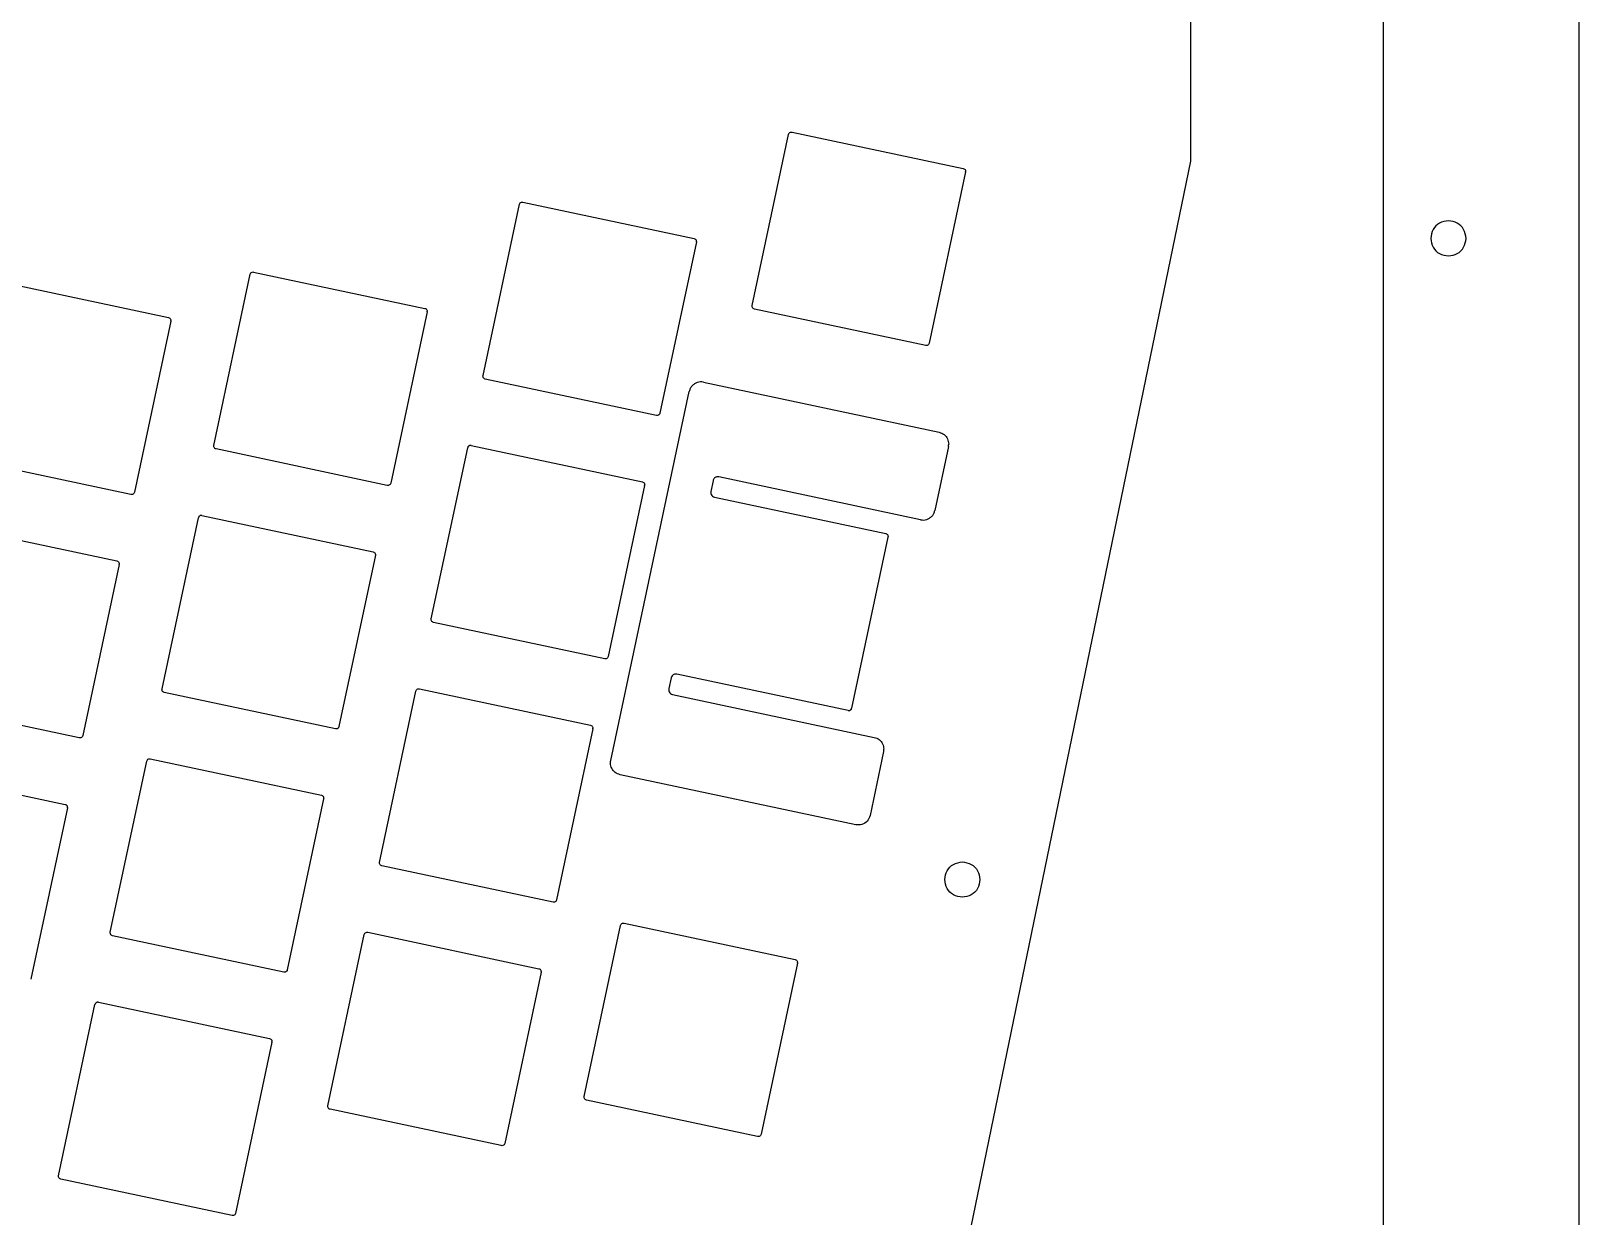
# Model space of a CAD drawing. Extents: x 0 to 594, y 2 to 599.
# Drawn here: x 475.6 to 594.1, y 297.3 to 388 of the extents above; entities that cross this region are included whole.
import ezdxf

# ---------------------------------------------------------------- set-up
doc = ezdxf.new("R2010")
doc.units = 0
doc.layers.add('cutting', color=7, linetype='CONTINUOUS')

msp = doc.modelspace()

# ---------------------------------------------------------------- linework, layer by layer
at = {"layer": 'cutting', "color": 5}
for points in [[(579.1209, 595.17068), (579.1209, 240.15718)], [(594.11778, 240.15718), (594.11778, 595.17068)], [(564.371361, 398.0307), (564.371361, 378.03486), (547.372881, 295.59034)], [(530.830211, 366.97681), (533.615691, 380.08129)], [(533.882281, 380.25455), (546.986751, 377.46908)], [(547.160181, 377.20248), (544.374701, 364.098)], [(510.220411, 361.62184), (513.005891, 374.72615)], [(513.272671, 374.89957), (526.376981, 372.1141)], [(526.550411, 371.84734), (523.764931, 358.74303)], [(473.043041, 368.84711), (486.147511, 366.06164)], [(489.610641, 356.26686), (492.396121, 369.37117)], [(492.662871, 369.5446), (505.767211, 366.75913)], [(505.940611, 366.49236), (503.155131, 353.38805)], [(544.107951, 363.92458), (531.003481, 366.71005)], [(486.320761, 365.79487), (483.535301, 352.69039)], [(523.498181, 358.5696), (510.393841, 361.35507)], [(520.000921, 332.16207), (526.003251, 360.40115)], [(527.100111, 361.11362), (545.133291, 357.28046)], [(502.888381, 353.21463), (489.784071, 356.0001)], [(506.260601, 342.99189), (509.046081, 356.09637)], [(509.312651, 356.26979), (522.417141, 353.48432)], [(545.845761, 356.1836), (544.806421, 351.29396)], [(483.268681, 352.51714), (470.164211, 355.30261)], [(522.590391, 353.21756), (519.805101, 340.11308)], [(527.827931, 353.57405), (527.653801, 352.75446)], [(543.709541, 350.58166), (528.272771, 353.86286)], [(527.942441, 352.30979), (541.046931, 349.52432)], [(488.702881, 350.91482), (501.807371, 348.12935)], [(469.083181, 350.21716), (482.187491, 347.43186)], [(485.650831, 337.63691), (488.436311, 350.74139)], [(541.220161, 349.25773), (538.434861, 336.15325)], [(501.980621, 347.86258), (499.195331, 334.7581)], [(482.360921, 347.1651), (479.575441, 334.06061)], [(519.538351, 339.93982), (506.433851, 342.72529)], [(524.618981, 338.47665), (524.444671, 337.65706)], [(538.168111, 335.97982), (525.063641, 338.76529)], [(479.308691, 333.88736), (466.204221, 336.67283)], [(498.928571, 334.58485), (485.824051, 337.37032)], [(502.300581, 324.36211), (505.086061, 337.46659)], [(505.352841, 337.63984), (518.457311, 334.85437)], [(524.733491, 337.21239), (540.170261, 333.93119)], [(518.630591, 334.58778), (515.845111, 321.4833)], [(481.690811, 319.00713), (484.476291, 332.11161)], [(484.743041, 332.28487), (497.847541, 329.4994)], [(540.882571, 332.83433), (539.843241, 327.94469)], [(465.123211, 331.58738), (478.227681, 328.80191)], [(538.746381, 327.23222), (520.713231, 331.06538)], [(478.400931, 328.53532), (475.615631, 315.43084)], [(498.020791, 329.2328), (495.235311, 316.12832)], [(515.578331, 321.31004), (502.474021, 324.09534)], [(498.340781, 305.73233), (501.126231, 318.83681)], [(501.392821, 319.01006), (514.497291, 316.22459)], [(517.960481, 306.42981), (520.745931, 319.5343)], [(521.012711, 319.70755), (534.117181, 316.92225)], [(494.968711, 315.95507), (481.864251, 318.74037)], [(534.290431, 316.65548), (531.504971, 303.551)], [(514.670731, 315.95783), (511.885271, 302.85352)], [(477.731001, 300.37735), (480.516481, 313.48184)], [(480.783051, 313.65509), (493.887521, 310.86962)], [(494.060961, 310.60302), (491.275501, 297.49854)], [(531.238381, 303.37775), (518.133881, 306.16305)], [(511.618491, 302.68009), (498.514031, 305.46556)], [(491.008721, 297.32512), (477.904231, 300.11059)]]:
    msp.add_lwpolyline(points, dxfattribs=at)
msp.add_lwpolyline([(540.903081, 333.02773)], close=True, dxfattribs=at)
for points, knots in [([(533.615691, 380.08129), (533.62996, 380.118537), (533.658073, 380.191921), (533.764074, 380.260874), (533.842503, 380.256678), (533.882281, 380.25455)], [0, 0, 0, 0, 0.117594, 0.231689, 0.349107, 0.349107, 0.349107, 0.349107]), ([(546.986751, 377.46908), (547.019111, 377.457421), (547.083171, 377.43434), (547.151095, 377.350667), (547.160444, 377.283305), (547.165161, 377.24932)], [0, 0, 0, 0, 0.101909, 0.201738, 0.303386, 0.303386, 0.303386, 0.303386]), ([(547.160181, 377.20248), (547.161176, 377.207701), (547.163152, 377.218064), (547.164838, 377.233713), (547.165067, 377.244113), (547.165181, 377.24928)], [0, 0, 0, 0, 0.015942, 0.031642, 0.047142, 0.047142, 0.047142, 0.047142]), ([(513.005891, 374.72615), (513.020177, 374.763407), (513.04833, 374.836833), (513.154381, 374.905852), (513.232871, 374.901683), (513.272671, 374.89957)], [0, 0, 0, 0, 0.117647, 0.231856, 0.349339, 0.349339, 0.349339, 0.349339]), ([(584.11986, 373.4695), (583.883851, 373.431989), (583.418138, 373.357969), (582.881673, 372.821511), (582.807652, 372.355799), (582.77014, 372.11979)], [0, 0, 0, 0, 0.704571, 1.390318, 2.094887, 2.094887, 2.094887, 2.094887]), ([(585.46958, 372.11979), (585.432068, 372.355799), (585.358045, 372.821511), (584.821578, 373.357968), (584.355867, 373.431989), (584.11986, 373.4695)], [0, 0, 0, 0, 0.70457, 1.390318, 2.094884, 2.094884, 2.094884, 2.094884]), ([(526.376981, 372.1141), (526.409336, 372.10244), (526.473389, 372.079357), (526.541319, 371.995696), (526.550672, 371.928334), (526.555391, 371.89435)], [0, 0, 0, 0, 0.101895, 0.201725, 0.303372, 0.303372, 0.303372, 0.303372]), ([(582.77014, 372.11979), (582.807652, 371.883781), (582.881673, 371.418067), (583.418137, 370.881603), (583.883851, 370.807582), (584.11986, 370.77007)], [0, 0, 0, 0, 0.704572, 1.390322, 2.094893, 2.094893, 2.094893, 2.094893]), ([(584.11986, 370.77007), (584.355868, 370.807582), (584.82158, 370.881605), (585.358044, 371.418066), (585.432067, 371.883781), (585.46958, 372.11979)], [0, 0, 0, 0, 0.704567, 1.390319, 2.094891, 2.094891, 2.094891, 2.094891]), ([(526.550411, 371.84734), (526.551405, 371.852566), (526.553383, 371.862965), (526.555067, 371.878681), (526.555297, 371.889143), (526.555411, 371.89434)], [0, 0, 0, 0, 0.015956, 0.031749, 0.047341, 0.047341, 0.047341, 0.047341]), ([(492.396121, 369.37117), (492.410406, 369.408429), (492.438556, 369.481856), (492.544596, 369.55088), (492.623078, 369.546713), (492.662871, 369.5446)], [0, 0, 0, 0, 0.117652, 0.231856, 0.349318, 0.349318, 0.349318, 0.349318]), ([(505.767211, 366.75913), (505.799564, 366.74747), (505.863613, 366.724386), (505.931525, 366.640719), (505.940874, 366.573362), (505.945591, 366.53938)], [0, 0, 0, 0, 0.101889, 0.201712, 0.303352, 0.303352, 0.303352, 0.303352]), ([(505.940611, 366.49236), (505.941605, 366.497586), (505.943583, 366.507985), (505.945267, 366.523701), (505.945497, 366.534163), (505.945611, 366.53936)], [0, 0, 0, 0, 0.015956, 0.031749, 0.047341, 0.047341, 0.047341, 0.047341]), ([(531.003481, 366.71005), (530.970963, 366.721717), (530.906566, 366.744823), (530.841629, 366.828429), (530.823479, 366.901175), (530.825864, 366.945567), (530.828039, 366.96119), (530.829502, 366.971606), (530.830231, 366.9768)], [0, 0, 0, 0, 0.101802, 0.201602, 0.303247, 0.318988, 0.334807, 0.350544, 0.350544, 0.350544, 0.350544]), ([(486.147511, 366.06164), (486.179827, 366.049975), (486.243827, 366.026873), (486.31169, 365.943223), (486.321042, 365.875873), (486.325761, 365.84189)], [0, 0, 0, 0, 0.101794, 0.201597, 0.303242, 0.303242, 0.303242, 0.303242]), ([(486.320761, 365.79487), (486.321755, 365.800096), (486.323733, 365.810495), (486.325417, 365.826211), (486.325647, 365.836673), (486.325761, 365.84187)], [0, 0, 0, 0, 0.015956, 0.031749, 0.047341, 0.047341, 0.047341, 0.047341]), ([(544.374701, 364.098), (544.360416, 364.060743), (544.332264, 363.98732), (544.226226, 363.9183), (544.147744, 363.922467), (544.107951, 363.92458)], [0, 0, 0, 0, 0.117646, 0.231849, 0.349311, 0.349311, 0.349311, 0.349311]), ([(510.393841, 361.35507), (510.361288, 361.366733), (510.296841, 361.389823), (510.231837, 361.473435), (510.213679, 361.546195), (510.216064, 361.590587), (510.21824, 361.60621), (510.219702, 361.616626), (510.220431, 361.62182)], [0, 0, 0, 0, 0.101895, 0.201725, 0.303372, 0.319113, 0.334932, 0.35067, 0.35067, 0.35067, 0.35067]), ([(526.404181, 360.98463), (526.339667, 360.935349), (526.211479, 360.83743), (526.071579, 360.633828), (526.026127, 360.479049), (526.003251, 360.40115)], [0, 0, 0, 0, 0.242592, 0.482026, 0.724636, 0.724636, 0.724636, 0.724636]), ([(527.100111, 361.11362), (527.019668, 361.124417), (526.85983, 361.145871), (526.616975, 361.100852), (526.475426, 361.023542), (526.404181, 360.98463)], [0, 0, 0, 0, 0.242535, 0.481909, 0.72449, 0.72449, 0.72449, 0.72449]), ([(523.764931, 358.74303), (523.750646, 358.705771), (523.722496, 358.632344), (523.616456, 358.56332), (523.537974, 358.567487), (523.498181, 358.5696)], [0, 0, 0, 0, 0.117652, 0.231856, 0.349318, 0.349318, 0.349318, 0.349318]), ([(545.133291, 357.28046), (545.266134, 357.232466), (545.529227, 357.137417), (545.808243, 356.793497), (545.846684, 356.51657), (545.866081, 356.37683)], [0, 0, 0, 0, 0.418501, 0.82883, 1.246794, 1.246794, 1.246794, 1.246794]), ([(489.784071, 356.0001), (489.751514, 356.011762), (489.687063, 356.034849), (489.622061, 356.118466), (489.603909, 356.191225), (489.606294, 356.235617), (489.608469, 356.25124), (489.609932, 356.261656), (489.610661, 356.26685)], [0, 0, 0, 0, 0.101904, 0.20173, 0.303376, 0.319118, 0.334936, 0.350674, 0.350674, 0.350674, 0.350674]), ([(509.143531, 356.23845), (509.127824, 356.226462), (509.096612, 356.202642), (509.062585, 356.153048), (509.051574, 356.115349), (509.046031, 356.09637)], [0, 0, 0, 0, 0.059043, 0.117322, 0.176403, 0.176403, 0.176403, 0.176403]), ([(509.312651, 356.26979), (509.293113, 356.272429), (509.25428, 356.277675), (509.195256, 356.266744), (509.16085, 356.24795), (509.143531, 356.23849)], [0, 0, 0, 0, 0.058912, 0.117094, 0.176063, 0.176063, 0.176063, 0.176063]), ([(545.845761, 356.1836), (545.849821, 356.204782), (545.857957, 356.247222), (545.864768, 356.311844), (545.865697, 356.355157), (545.866161, 356.37683)], [0, 0, 0, 0, 0.064687, 0.129604, 0.194621, 0.194621, 0.194621, 0.194621]), ([(503.155131, 353.38805), (503.140849, 353.350793), (503.112702, 353.277371), (503.006664, 353.208347), (502.928179, 353.212516), (502.888381, 353.21463)], [0, 0, 0, 0, 0.117643, 0.23184, 0.349315, 0.349315, 0.349315, 0.349315]), ([(522.417141, 353.48432), (522.449457, 353.472655), (522.513457, 353.449553), (522.58132, 353.365903), (522.590672, 353.298553), (522.595391, 353.26457)], [0, 0, 0, 0, 0.101794, 0.201597, 0.303242, 0.303242, 0.303242, 0.303242]), ([(522.590391, 353.21756), (522.591385, 353.222786), (522.593363, 353.233185), (522.595047, 353.248901), (522.595277, 353.259363), (522.595391, 353.26456)], [0, 0, 0, 0, 0.015956, 0.031749, 0.047341, 0.047341, 0.047341, 0.047341]), ([(528.272771, 353.86286), (528.240087, 353.867284), (528.175145, 353.876076), (528.077494, 353.856524), (527.988095, 353.814239), (527.912991, 353.749889), (527.855499, 353.668585), (527.837158, 353.605725), (527.827931, 353.5741)], [0, 0, 0, 0, 0.098364, 0.195448, 0.293771, 0.392183, 0.489229, 0.587482, 0.587482, 0.587482, 0.587482]), ([(483.535301, 352.69039), (483.521031, 352.653146), (483.492916, 352.579762), (483.386903, 352.510814), (483.308465, 352.515011), (483.268681, 352.51714)], [0, 0, 0, 0, 0.117589, 0.231688, 0.349127, 0.349127, 0.349127, 0.349127]), ([(527.653801, 352.75446), (527.652056, 352.745861), (527.648571, 352.728683), (527.646299, 352.702482), (527.644007, 352.628511), (527.672658, 352.507216), (527.781377, 352.367796), (527.88858, 352.329241), (527.942691, 352.30978)], [0, 0, 0, 0, 0.026305, 0.052544, 0.078762, 0.248295, 0.414656, 0.58421, 0.58421, 0.58421, 0.58421]), ([(488.533761, 350.88347), (488.518054, 350.871482), (488.486842, 350.847662), (488.452814, 350.798068), (488.441804, 350.760369), (488.436261, 350.74139)], [0, 0, 0, 0, 0.059043, 0.117322, 0.176403, 0.176403, 0.176403, 0.176403]), ([(488.702881, 350.91482), (488.68334, 350.917449), (488.6445, 350.922675), (488.585475, 350.911708), (488.551076, 350.892892), (488.533761, 350.88342)], [0, 0, 0, 0, 0.058917, 0.117105, 0.176083, 0.176083, 0.176083, 0.176083]), ([(544.405481, 350.71065), (544.469988, 350.759923), (544.598161, 350.857825), (544.738066, 351.06136), (544.783538, 351.216092), (544.806421, 351.29396)], [0, 0, 0, 0, 0.242562, 0.481962, 0.724488, 0.724488, 0.724488, 0.724488]), ([(543.709541, 350.58166), (543.789985, 350.570862), (543.949825, 350.549407), (544.192684, 350.594425), (544.334235, 350.671737), (544.405481, 350.71065)], [0, 0, 0, 0, 0.242539, 0.481916, 0.724501, 0.724501, 0.724501, 0.724501]), ([(541.046931, 349.52432), (541.079443, 349.512653), (541.14382, 349.489551), (541.208744, 349.406016), (541.226913, 349.333326), (541.224528, 349.288973), (541.222353, 349.27335), (541.22089, 349.262934), (541.220161, 349.25774)], [0, 0, 0, 0, 0.101786, 0.201549, 0.303077, 0.318819, 0.334637, 0.350375, 0.350375, 0.350375, 0.350375]), ([(482.187491, 347.43186), (482.219856, 347.420202), (482.283921, 347.397126), (482.351855, 347.313456), (482.361204, 347.246094), (482.365921, 347.21211)], [0, 0, 0, 0, 0.10192, 0.201749, 0.303394, 0.303394, 0.303394, 0.303394]), ([(482.360921, 347.1651), (482.361915, 347.170326), (482.363893, 347.180725), (482.365577, 347.196441), (482.365807, 347.206903), (482.365921, 347.2121)], [0, 0, 0, 0, 0.015956, 0.031749, 0.047341, 0.047341, 0.047341, 0.047341]), ([(501.807371, 348.12935), (501.839692, 348.117686), (501.903698, 348.094589), (501.971558, 348.010932), (501.980905, 347.943583), (501.985621, 347.9096)], [0, 0, 0, 0, 0.101806, 0.201605, 0.303249, 0.303249, 0.303249, 0.303249]), ([(501.980621, 347.86258), (501.981615, 347.867806), (501.983593, 347.878205), (501.985277, 347.893921), (501.985507, 347.904383), (501.985621, 347.90958)], [0, 0, 0, 0, 0.015956, 0.031749, 0.047341, 0.047341, 0.047341, 0.047341]), ([(506.433851, 342.72529), (506.401333, 342.736956), (506.336947, 342.760054), (506.272016, 342.843592), (506.25385, 342.916284), (506.256234, 342.960637), (506.25841, 342.97626), (506.259872, 342.986676), (506.260601, 342.99187)], [0, 0, 0, 0, 0.101803, 0.201568, 0.303095, 0.318837, 0.334656, 0.350393, 0.350393, 0.350393, 0.350393]), ([(519.805101, 340.11308), (519.790818, 340.075831), (519.762671, 340.002427), (519.656602, 339.933503), (519.578141, 339.937694), (519.538351, 339.93982)], [0, 0, 0, 0, 0.117613, 0.231772, 0.349232, 0.349232, 0.349232, 0.349232]), ([(525.063641, 338.76529), (524.997291, 338.76879), (524.866488, 338.775691), (524.689695, 338.660927), (524.642776, 338.538659), (524.618981, 338.47665)], [0, 0, 0, 0, 0.19588, 0.38616, 0.581965, 0.581965, 0.581965, 0.581965]), ([(485.824051, 337.37032), (485.79154, 337.381987), (485.727164, 337.405089), (485.662246, 337.488625), (485.644079, 337.561314), (485.646464, 337.605667), (485.648639, 337.62129), (485.650102, 337.631706), (485.650831, 337.6369)], [0, 0, 0, 0, 0.101784, 0.201544, 0.303071, 0.318813, 0.334631, 0.350369, 0.350369, 0.350369, 0.350369]), ([(505.086061, 337.46659), (505.100345, 337.503837), (505.128494, 337.57724), (505.234576, 337.646159), (505.313045, 337.641966), (505.352841, 337.63984)], [0, 0, 0, 0, 0.117607, 0.231772, 0.349252, 0.349252, 0.349252, 0.349252]), ([(524.444671, 337.65706), (524.442926, 337.648428), (524.439442, 337.631193), (524.437171, 337.604926), (524.434873, 337.53097), (524.463595, 337.409711), (524.572436, 337.270456), (524.67963, 337.231844), (524.733751, 337.21235)], [0, 0, 0, 0, 0.0264, 0.052713, 0.07896, 0.248349, 0.4147, 0.584334, 0.584334, 0.584334, 0.584334]), ([(538.168111, 335.97982), (538.187653, 335.97719), (538.226512, 335.97196), (538.285591, 335.982939), (538.32006, 336.001747), (538.337421, 336.01122)], [0, 0, 0, 0, 0.058921, 0.117158, 0.176261, 0.176261, 0.176261, 0.176261]), ([(538.337421, 336.01117), (538.353114, 336.023195), (538.384288, 336.047083), (538.418287, 336.096652), (538.429289, 336.134312), (538.434821, 336.15325)], [0, 0, 0, 0, 0.059082, 0.117363, 0.176318, 0.176318, 0.176318, 0.176318]), ([(499.195331, 334.7581), (499.181045, 334.720853), (499.152891, 334.647451), (499.046818, 334.578535), (498.968358, 334.582725), (498.928571, 334.58485)], [0, 0, 0, 0, 0.11761, 0.231776, 0.349229, 0.349229, 0.349229, 0.349229]), ([(518.457311, 334.85437), (518.489625, 334.842706), (518.553612, 334.81961), (518.621474, 334.736031), (518.630838, 334.668733), (518.635561, 334.63479)], [0, 0, 0, 0, 0.101791, 0.20156, 0.303089, 0.303089, 0.303089, 0.303089]), ([(518.630591, 334.58778), (518.631585, 334.593006), (518.633563, 334.603405), (518.635247, 334.619121), (518.635477, 334.629583), (518.635591, 334.63478)], [0, 0, 0, 0, 0.015956, 0.031749, 0.047341, 0.047341, 0.047341, 0.047341]), ([(479.575441, 334.06061), (479.561157, 334.023364), (479.533009, 333.949963), (479.426941, 333.881043), (479.34848, 333.885234), (479.308691, 333.88736)], [0, 0, 0, 0, 0.117607, 0.231765, 0.349224, 0.349224, 0.349224, 0.349224]), ([(540.170261, 333.93119), (540.303105, 333.883184), (540.566195, 333.78811), (540.845193, 333.44426), (540.88367, 333.167403), (540.903081, 333.02773)], [0, 0, 0, 0, 0.418521, 0.828854, 1.24663, 1.24663, 1.24663, 1.24663]), ([(540.882571, 332.83433), (540.886669, 332.855637), (540.894852, 332.898191), (540.901754, 332.96281), (540.902699, 333.006), (540.903171, 333.02756)], [0, 0, 0, 0, 0.065076, 0.129966, 0.194643, 0.194643, 0.194643, 0.194643]), ([(484.476291, 332.11161), (484.490574, 332.148859), (484.518721, 332.222263), (484.624791, 332.291187), (484.703252, 332.286996), (484.743041, 332.28487)], [0, 0, 0, 0, 0.117613, 0.231772, 0.349232, 0.349232, 0.349232, 0.349232]), ([(520.713231, 331.06538), (520.579637, 331.113369), (520.315055, 331.208409), (520.047065, 331.552085), (519.97519, 331.851127), (519.982034, 332.03355), (519.988696, 332.098171), (519.996902, 332.140751), (520.001011, 332.16207)], [0, 0, 0, 0, 0.418486, 0.828807, 1.246678, 1.311279, 1.376211, 1.44132, 1.44132, 1.44132, 1.44132]), ([(497.847541, 329.4994), (497.879853, 329.487736), (497.943835, 329.464641), (498.011681, 329.381057), (498.02104, 329.313763), (498.025761, 329.27982)], [0, 0, 0, 0, 0.101784, 0.201544, 0.303071, 0.303071, 0.303071, 0.303071]), ([(478.227681, 328.80191), (478.259995, 328.790246), (478.323981, 328.76715), (478.391843, 328.683571), (478.401208, 328.616273), (478.405931, 328.58233)], [0, 0, 0, 0, 0.101791, 0.20156, 0.303089, 0.303089, 0.303089, 0.303089]), ([(478.400931, 328.53532), (478.401925, 328.540546), (478.403903, 328.550945), (478.405587, 328.566661), (478.405817, 328.577123), (478.405931, 328.58232)], [0, 0, 0, 0, 0.015956, 0.031749, 0.047341, 0.047341, 0.047341, 0.047341]), ([(498.020791, 329.2328), (498.021785, 329.238026), (498.023763, 329.248425), (498.025447, 329.264141), (498.025677, 329.274603), (498.025791, 329.2798)], [0, 0, 0, 0, 0.015956, 0.031749, 0.047341, 0.047341, 0.047341, 0.047341]), ([(539.843241, 327.94469), (539.784628, 327.791593), (539.669077, 327.48977), (539.232827, 327.206482), (538.910093, 327.223558), (538.746381, 327.23222)], [0, 0, 0, 0, 0.483267, 0.952732, 1.436043, 1.436043, 1.436043, 1.436043]), ([(502.474021, 324.09534), (502.441466, 324.107003), (502.377014, 324.130094), (502.311995, 324.213701), (502.293829, 324.286464), (502.296214, 324.330857), (502.29839, 324.34648), (502.299852, 324.356896), (502.300581, 324.36209)], [0, 0, 0, 0, 0.101903, 0.201741, 0.30339, 0.319131, 0.33495, 0.350688, 0.350688, 0.350688, 0.350688]), ([(545.562001, 323.04632), (545.599513, 323.282327), (545.673536, 323.748039), (546.209993, 324.284503), (546.675704, 324.358527), (546.911711, 324.39604)], [0, 0, 0, 0, 0.704567, 1.390317, 2.094882, 2.094882, 2.094882, 2.094882]), ([(546.911711, 324.39604), (547.147714, 324.358526), (547.613421, 324.2845), (548.149874, 323.748039), (548.223898, 323.282327), (548.261411, 323.04632)], [0, 0, 0, 0, 0.704554, 1.390304, 2.094871, 2.094871, 2.094871, 2.094871]), ([(546.911711, 321.6966), (546.675704, 321.734112), (546.209994, 321.808134), (545.673535, 322.344593), (545.599513, 322.810303), (545.562001, 323.04631)], [0, 0, 0, 0, 0.704565, 1.390311, 2.094876, 2.094876, 2.094876, 2.094876]), ([(548.261411, 323.04631), (548.223898, 322.810303), (548.149874, 322.344594), (547.613419, 321.808137), (547.147714, 321.734113), (546.911711, 321.6966)], [0, 0, 0, 0, 0.704565, 1.390311, 2.094865, 2.094865, 2.094865, 2.094865]), ([(515.845111, 321.4833), (515.830828, 321.446051), (515.80268, 321.372644), (515.696598, 321.303721), (515.618128, 321.307914), (515.578331, 321.31004)], [0, 0, 0, 0, 0.117614, 0.23178, 0.34926, 0.34926, 0.34926, 0.34926]), ([(481.864251, 318.74037), (481.831692, 318.752032), (481.76724, 318.775117), (481.702239, 318.858737), (481.684089, 318.931495), (481.686474, 318.975887), (481.688649, 318.99151), (481.690112, 319.001926), (481.690841, 319.00712)], [0, 0, 0, 0, 0.101908, 0.201733, 0.303378, 0.31912, 0.334938, 0.350676, 0.350676, 0.350676, 0.350676]), ([(501.126231, 318.83681), (501.140501, 318.874054), (501.168615, 318.947435), (501.274615, 319.016384), (501.353044, 319.012188), (501.392821, 319.01006)], [0, 0, 0, 0, 0.117588, 0.231681, 0.349099, 0.349099, 0.349099, 0.349099]), ([(520.745931, 319.5343), (520.760215, 319.571547), (520.788364, 319.64495), (520.894445, 319.713869), (520.972915, 319.709676), (521.012711, 319.70755)], [0, 0, 0, 0, 0.117607, 0.231772, 0.349252, 0.349252, 0.349252, 0.349252]), ([(534.117181, 316.92225), (534.1495, 316.910586), (534.213504, 316.887487), (534.281365, 316.803832), (534.290714, 316.736483), (534.295431, 316.7025)], [0, 0, 0, 0, 0.101802, 0.201602, 0.303247, 0.303247, 0.303247, 0.303247]), ([(534.290431, 316.65548), (534.291425, 316.660706), (534.293403, 316.671105), (534.295087, 316.686821), (534.295317, 316.697283), (534.295431, 316.70248)], [0, 0, 0, 0, 0.015956, 0.031749, 0.047341, 0.047341, 0.047341, 0.047341]), ([(495.235311, 316.12832), (495.229805, 316.109306), (495.21887, 316.071547), (495.184357, 316.022737), (495.13923, 315.984232), (495.085688, 315.958767), (495.027141, 315.947068), (494.988255, 315.952417), (494.968681, 315.95511)], [0, 0, 0, 0, 0.059035, 0.117238, 0.17627, 0.235279, 0.293411, 0.352336, 0.352336, 0.352336, 0.352336]), ([(514.497291, 316.22459), (514.529657, 316.212932), (514.593723, 316.189856), (514.661663, 316.106187), (514.671014, 316.038825), (514.675731, 316.00484)], [0, 0, 0, 0, 0.101923, 0.201754, 0.3034, 0.3034, 0.3034, 0.3034]), ([(514.670731, 315.95783), (514.671725, 315.963056), (514.673703, 315.973455), (514.675387, 315.989171), (514.675617, 315.999633), (514.675731, 316.00483)], [0, 0, 0, 0, 0.015956, 0.031749, 0.047341, 0.047341, 0.047341, 0.047341]), ([(480.613931, 313.62374), (480.598247, 313.611723), (480.567092, 313.587853), (480.533091, 313.538356), (480.522071, 313.500745), (480.516531, 313.48184)], [0, 0, 0, 0, 0.059046, 0.117289, 0.176156, 0.176156, 0.176156, 0.176156]), ([(480.783051, 313.65509), (480.763551, 313.657728), (480.724755, 313.662977), (480.665743, 313.652022), (480.631289, 313.633248), (480.613931, 313.62379)], [0, 0, 0, 0, 0.058798, 0.116979, 0.176052, 0.176052, 0.176052, 0.176052]), ([(493.887521, 310.86962), (493.919886, 310.857961), (493.983953, 310.834883), (494.051891, 310.751214), (494.061243, 310.683853), (494.065961, 310.64987)], [0, 0, 0, 0, 0.101924, 0.201757, 0.303399, 0.303399, 0.303399, 0.303399]), ([(494.060961, 310.60302), (494.061956, 310.608241), (494.063932, 310.618604), (494.065618, 310.634253), (494.065847, 310.644653), (494.065961, 310.64982)], [0, 0, 0, 0, 0.015942, 0.031642, 0.047142, 0.047142, 0.047142, 0.047142]), ([(518.133881, 306.16305), (518.101325, 306.174712), (518.036876, 306.197798), (517.971879, 306.281418), (517.953729, 306.354175), (517.956114, 306.398567), (517.95829, 306.41419), (517.959752, 306.424606), (517.960481, 306.4298)], [0, 0, 0, 0, 0.101901, 0.201725, 0.30337, 0.319112, 0.33493, 0.350668, 0.350668, 0.350668, 0.350668]), ([(498.514031, 305.46556), (498.481511, 305.477227), (498.417112, 305.500331), (498.352176, 305.58394), (498.334029, 305.656686), (498.336414, 305.701077), (498.338589, 305.7167), (498.340052, 305.727116), (498.340781, 305.73231)], [0, 0, 0, 0, 0.101806, 0.201605, 0.303249, 0.31899, 0.334809, 0.350547, 0.350547, 0.350547, 0.350547]), ([(531.504971, 303.551), (531.490702, 303.513756), (531.462587, 303.440375), (531.356587, 303.371426), (531.278158, 303.375622), (531.238381, 303.37775)], [0, 0, 0, 0, 0.117588, 0.231681, 0.349099, 0.349099, 0.349099, 0.349099]), ([(511.885271, 302.85352), (511.870986, 302.81626), (511.842834, 302.742831), (511.736782, 302.673808), (511.658291, 302.677976), (511.618491, 302.68009)], [0, 0, 0, 0, 0.117653, 0.231863, 0.349346, 0.349346, 0.349346, 0.349346]), ([(477.904231, 300.11059), (477.871716, 300.122258), (477.807323, 300.145367), (477.742384, 300.228968), (477.724229, 300.301715), (477.726614, 300.346107), (477.728789, 300.36173), (477.730252, 300.372146), (477.730981, 300.37734)], [0, 0, 0, 0, 0.101794, 0.201597, 0.303242, 0.318984, 0.334803, 0.35054, 0.35054, 0.35054, 0.35054]), ([(491.275501, 297.49854), (491.261213, 297.461283), (491.233055, 297.387856), (491.127004, 297.318842), (491.048516, 297.323008), (491.008721, 297.32512)], [0, 0, 0, 0, 0.11765, 0.231864, 0.349334, 0.349334, 0.349334, 0.349334])]:
    msp.add_open_spline(points, degree=3, knots=knots, dxfattribs=at)

doc.saveas('drawing.dxf')
